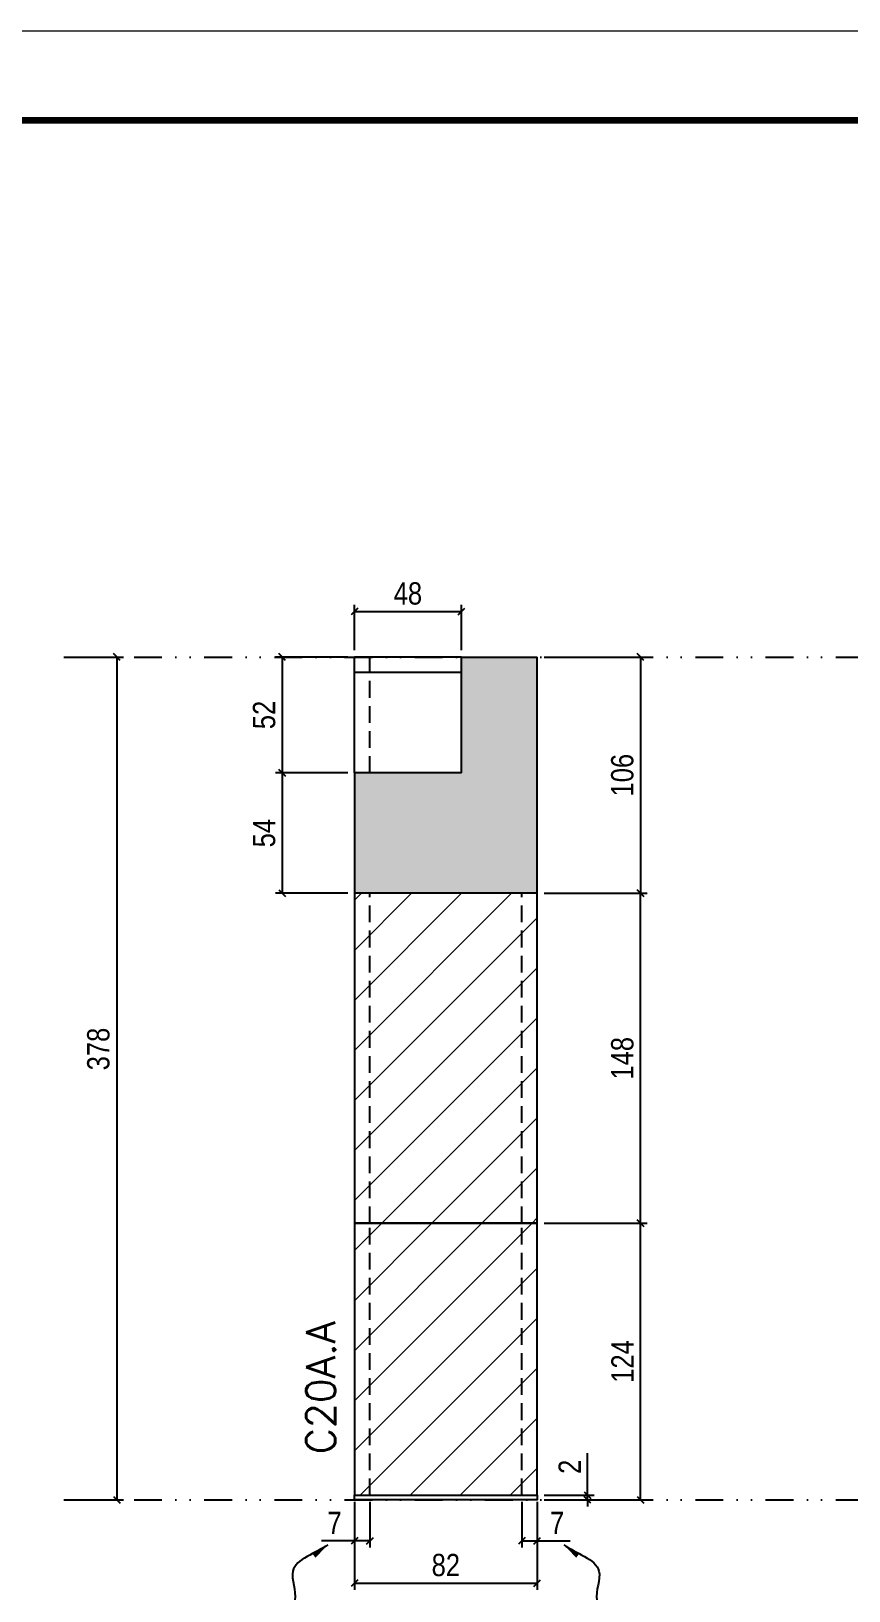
# Model space of a CAD drawing. Extents: x 2949 to 9203, y -16089 to 12527.
# Drawn here: x 5004 to 5371, y -807 to -108 of the extents above; entities that cross this region are included whole.
import ezdxf

# ---------------------------------------------------------------- set-up
doc = ezdxf.new("R2010")
doc.units = 0
for name, pattern in [('DASHED', [0.75, 0.5, -0.25]), ('DIVIDE2', [0.625, 0.25, -0.125, 0, -0.125, 0, -0.125]), ('HIDDEN', [0.375, 0.25, -0.125])]:
    doc.linetypes.add(name, pattern=pattern)
for name, color, linetype in [('COTA', 241, 'Continuous'), ('cotas', 4, 'Continuous'), ('Nível', 160, 'Continuous'), ('Painéis', 200, 'Continuous'), ('SARR_2.2x7', 40, 'Continuous'), ('Sarrafo de Pressão', 42, 'HIDDEN')]:
    doc.layers.add(name, color=color, linetype=linetype)
for name, color, linetype, lineweight in [('Folhas', 255, 'Continuous', 9), ('Hachura', 251, 'Continuous', 9), ('SARRAFO DE PRESSAO', 251, 'DASHED', 9), ('Texto Seção', 7, 'Continuous', 15)]:
    doc.layers.add(name, color=color, linetype=linetype, lineweight=lineweight)
doc.styles.add('COTA TECNICA', font='techl___.ttf', dxfattribs={"height": 10})
doc.styles.add('COTA TECNICA-50', font='techl___.ttf', dxfattribs={"height": 10})
doc.styles.add('REGUA-120', font='ROMANS.shx', dxfattribs={"height": 15})
doc.styles.get("Standard").update_dxf_attribs({"font": 'arial.ttf'})
doc.dimstyles.new('COTA PAINEL-50', dxfattribs={"dimtxt": 10, "dimasz": 3, "dimexe": 3, "dimexo": 3, "dimgap": 3, "dimtad": 1, "dimdec": 1, "dimzin": 12, "dimdsep": 46, "dimtxsty": 'COTA TECNICA-50', "dimblk1": 'OBLIQUE', "dimblk2": 'OBLIQUE', "dimsah": 1, "dimcen": 0.9, "dimclrd": 4, "dimclre": 4, "dimclrt": 240, "dimadec": 1, "dimazin": 3, "dimtfac": 1, "dimtdec": 1, "dimtmove": 0, "dimatfit": 3, "dimfxl": 1, "dimtolj": 1, "dimtzin": 12, "dimarcsym": 0})
doc.dimstyles.new('PAINEL', dxfattribs={"dimtxt": 10, "dimasz": 3, "dimexe": 3, "dimexo": 3, "dimgap": 3, "dimtad": 1, "dimdec": 1, "dimzin": 12, "dimdsep": 46, "dimtxsty": 'COTA TECNICA', "dimblk1": 'OBLIQUE', "dimblk2": 'OBLIQUE', "dimsah": 1, "dimcen": 0.9, "dimclrd": 4, "dimclre": 4, "dimclrt": 240, "dimadec": 1, "dimazin": 3, "dimtfac": 1, "dimtdec": 1, "dimtmove": 0, "dimatfit": 3, "dimfxl": 1, "dimtolj": 1, "dimtzin": 12, "dimarcsym": 0})
doc.dimstyles.get("Standard").update_dxf_attribs({"dimtxt": 0.18, "dimasz": 0.18, "dimexe": 0.18, "dimexo": 0.0625, "dimgap": 0.09, "dimtad": 0, "dimtih": 1, "dimtoh": 1, "dimdec": 4, "dimzin": 0, "dimdsep": 46, "dimtxsty": 'Standard', "dimcen": 0.09, "dimadec": 0, "dimazin": 0, "dimtfac": 1, "dimtdec": 4, "dimtofl": 0, "dimtmove": 0, "dimatfit": 3, "dimfxl": 1, "dimtolj": 1, "dimtzin": 0, "dimarcsym": 0})
pattern_1 = [(45, (0, 3445.725), (-11.22532, 11.22532), [])]

# ---------------------------------------------------------------- blocks, each defined once
blk = doc.blocks.new('9999999999')
at = {"layer": 'Folhas'}
blk.add_lwpolyline([(98138.98, 34190.21), (99623.98, 34190.21), (99623.98, 35240.21), (98138.98, 35240.21)], close=True, dxfattribs=at)
at = {"layer": 'Folhas', "color": 30, "const_width": 3}
blk.add_lwpolyline([(98213.98, 34230.21), (99583.98, 34230.21), (99583.98, 35200.21), (98213.98, 35200.21)], close=True, dxfattribs=at)
blk = doc.blocks.new('_Oblique')
at = {"color": 0, "linetype": 'ByBlock', "lineweight": -2}
blk.add_line((-0.5, -0.5), (0.5, 0.5), dxfattribs=at)
blk = doc.blocks.new('*D1447')
at = {"layer": 'cotas', "color": 4, "linetype": 'ByBlock', "lineweight": -2, "transparency": 16777216}
for p, q in [((5022.15, -388.31), (5045.87, -388.31)), ((5042.87, -388.31), (5042.87, -766.31)), ((5022.15, -766.31), (5045.87, -766.31))]:
    blk.add_line(p, q, dxfattribs=at)
at = {"layer": 'Defpoints', "color": 0, "linetype": 'ByBlock', "transparency": 16777216}
for p in [(5019.15, -388.31), (5019.15, -766.31), (5042.87, -766.31)]:
    blk.add_point(p, dxfattribs=at)
at = {"layer": 'cotas', "color": 4, "linetype": 'ByBlock', "lineweight": -2, "transparency": 16777216, "xscale": 3, "yscale": 3, "zscale": 3}
for p, rotation in [((5042.87, -388.31), 90), ((5042.87, -766.31), 270)]:
    blk.add_blockref('_Oblique', p, dxfattribs=dict(at, rotation=rotation))
at = {"layer": 'cotas', "color": 240, "linetype": 'ByBlock', "transparency": 16777216, "insert": (5034.62, -564.15), "char_height": 10, "attachment_point": 5, "rotation": 90, "style": 'COTA TECNICA'}
blk.add_mtext('\\A1;378', dxfattribs=at)
blk = doc.blocks.new('*D1428')
at = {"layer": 'COTA', "color": 4, "lineweight": -2, "transparency": 16777216}
for p, q in [((5149.35, -767.31), (5149.35, -806.76)), ((5231.35, -767.31), (5231.35, -806.76)), ((5149.35, -803.76), (5231.35, -803.76))]:
    blk.add_line(p, q, dxfattribs=at)
at = {"layer": 'Defpoints', "color": 0, "transparency": 16777216}
for p in [(5149.35, -764.31), (5231.35, -764.31), (5231.35, -803.76)]:
    blk.add_point(p, dxfattribs=at)
at = {"layer": 'COTA', "color": 4, "lineweight": -2, "transparency": 16777216, "xscale": 3, "yscale": 3, "zscale": 3, "rotation": 180}
blk.add_blockref('_Oblique', (5149.35, -803.76), dxfattribs=at)
at = {"layer": 'COTA', "color": 4, "lineweight": -2, "transparency": 16777216, "xscale": 3, "yscale": 3, "zscale": 3}
blk.add_blockref('_Oblique', (5231.35, -803.76), dxfattribs=at)
at = {"layer": 'COTA', "color": 240, "transparency": 16777216, "insert": (5190.35, -795.67), "char_height": 10, "attachment_point": 5, "style": 'COTA TECNICA'}
blk.add_mtext('\\A1;82', dxfattribs=at)
blk = doc.blocks.new('*D1429')
at = {"layer": 'COTA', "color": 4, "lineweight": -2, "transparency": 16777216}
for p, q in [((5234.35, -642.31), (5280.59, -642.31)), ((5277.59, -766.31), (5277.59, -642.31)), ((5234.35, -766.31), (5280.59, -766.31))]:
    blk.add_line(p, q, dxfattribs=at)
at = {"layer": 'Defpoints', "color": 0, "transparency": 16777216}
for p in [(5231.35, -642.31), (5277.59, -642.31), (5231.35, -766.31)]:
    blk.add_point(p, dxfattribs=at)
at = {"layer": 'COTA', "color": 4, "lineweight": -2, "transparency": 16777216, "xscale": 3, "yscale": 3, "zscale": 3}
for p, rotation in [((5277.59, -642.31), 90), ((5277.59, -766.31), 270)]:
    blk.add_blockref('_Oblique', p, dxfattribs=dict(at, rotation=rotation))
at = {"layer": 'COTA', "color": 240, "transparency": 16777216, "insert": (5269.52, -704.31), "char_height": 10, "attachment_point": 5, "rotation": 90, "style": 'COTA TECNICA-50'}
blk.add_mtext('\\A1;124', dxfattribs=at)
blk = doc.blocks.new('*D1430')
at = {"layer": 'COTA', "color": 4, "lineweight": -2, "transparency": 16777216}
for p, q in [((5253.88, -764.31), (5253.88, -745.51)), ((5234.35, -764.31), (5256.88, -764.31)), ((5234.35, -766.31), (5256.88, -766.31)), ((5253.88, -766.31), (5253.88, -764.31)), ((5253.88, -766.31), (5253.88, -769.31))]:
    blk.add_line(p, q, dxfattribs=at)
at = {"layer": 'Defpoints', "color": 0, "transparency": 16777216}
for p in [(5231.35, -764.31), (5231.35, -766.31), (5253.88, -766.31)]:
    blk.add_point(p, dxfattribs=at)
at = {"layer": 'COTA', "color": 4, "lineweight": -2, "transparency": 16777216, "xscale": 3, "yscale": 3, "zscale": 3}
for p, rotation in [((5253.88, -764.31), 270), ((5253.88, -766.31), 90)]:
    blk.add_blockref('_Oblique', p, dxfattribs=dict(at, rotation=rotation))
at = {"layer": 'COTA', "color": 240, "transparency": 16777216, "insert": (5245.88, -751.56), "char_height": 10, "attachment_point": 5, "rotation": 90, "style": 'COTA TECNICA-50'}
blk.add_mtext('\\A1;2', dxfattribs=at)
blk = doc.blocks.new('*D1431')
at = {"layer": 'COTA', "color": 4, "linetype": 'ByBlock', "lineweight": -2, "transparency": 16777216}
for p, q in [((5234.35, -494.31), (5280.59, -494.31)), ((5277.59, -642.31), (5277.59, -494.31)), ((5234.35, -642.31), (5280.59, -642.31))]:
    blk.add_line(p, q, dxfattribs=at)
at = {"layer": 'Defpoints', "color": 0, "linetype": 'ByBlock', "transparency": 16777216}
for p in [(5231.35, -494.31), (5277.59, -494.31), (5231.35, -642.31)]:
    blk.add_point(p, dxfattribs=at)
at = {"layer": 'COTA', "color": 4, "linetype": 'ByBlock', "lineweight": -2, "transparency": 16777216, "xscale": 3, "yscale": 3, "zscale": 3}
for p, rotation in [((5277.59, -494.31), 90), ((5277.59, -642.31), 270)]:
    blk.add_blockref('_Oblique', p, dxfattribs=dict(at, rotation=rotation))
at = {"layer": 'COTA', "color": 240, "linetype": 'ByBlock', "transparency": 16777216, "insert": (5269.5, -568.31), "char_height": 10, "attachment_point": 5, "rotation": 90, "style": 'COTA TECNICA'}
blk.add_mtext('\\A1;148', dxfattribs=at)
blk = doc.blocks.new('*D1442')
at = {"layer": 'COTA', "color": 4, "lineweight": -2, "transparency": 16777216}
for p, q in [((5149.35, -769.31), (5149.35, -787.82)), ((5156.35, -767.31), (5156.35, -787.82)), ((5149.35, -784.82), (5134.62, -784.82)), ((5156.35, -784.82), (5149.35, -784.82))]:
    blk.add_line(p, q, dxfattribs=at)
at = {"layer": 'Defpoints', "color": 0, "transparency": 16777216}
for p in [(5149.35, -766.31), (5156.35, -764.31), (5149.35, -784.82)]:
    blk.add_point(p, dxfattribs=at)
at = {"layer": 'COTA', "color": 4, "lineweight": -2, "transparency": 16777216, "xscale": 3, "yscale": 3, "zscale": 3, "rotation": 180}
blk.add_blockref('_Oblique', (5149.35, -784.82), dxfattribs=at)
at = {"layer": 'COTA', "color": 4, "lineweight": -2, "transparency": 16777216, "xscale": 3, "yscale": 3, "zscale": 3}
blk.add_blockref('_Oblique', (5156.35, -784.82), dxfattribs=at)
at = {"layer": 'COTA', "color": 240, "transparency": 16777216, "insert": (5140.49, -776.75), "char_height": 10, "attachment_point": 5, "style": 'COTA TECNICA-50'}
blk.add_mtext('\\A1;7', dxfattribs=at)
blk = doc.blocks.new('*D1443')
at = {"layer": 'COTA', "color": 4, "lineweight": -2, "transparency": 16777216}
for p, q in [((5224.35, -767.31), (5224.35, -787.82)), ((5231.35, -769.31), (5231.35, -787.82)), ((5224.35, -784.82), (5231.35, -784.82)), ((5231.35, -784.82), (5246.08, -784.82))]:
    blk.add_line(p, q, dxfattribs=at)
at = {"layer": 'Defpoints', "color": 0, "transparency": 16777216}
for p in [(5224.35, -764.31), (5231.35, -766.31), (5231.35, -784.82)]:
    blk.add_point(p, dxfattribs=at)
at = {"layer": 'COTA', "color": 4, "lineweight": -2, "transparency": 16777216, "xscale": 3, "yscale": 3, "zscale": 3, "rotation": 180}
blk.add_blockref('_Oblique', (5224.35, -784.82), dxfattribs=at)
at = {"layer": 'COTA', "color": 4, "lineweight": -2, "transparency": 16777216, "xscale": 3, "yscale": 3, "zscale": 3}
blk.add_blockref('_Oblique', (5231.35, -784.82), dxfattribs=at)
at = {"layer": 'COTA', "color": 240, "transparency": 16777216, "insert": (5240.22, -776.75), "char_height": 10, "attachment_point": 5, "style": 'COTA TECNICA-50'}
blk.add_mtext('\\A1;7', dxfattribs=at)
blk = doc.blocks.new('*D2923')
at = {"layer": 'COTA', "color": 4, "lineweight": -2, "transparency": 16777216}
for p, q in [((5234.35, -388.31), (5280.59, -388.31)), ((5277.59, -388.31), (5277.59, -494.31)), ((5234.35, -494.31), (5280.59, -494.31))]:
    blk.add_line(p, q, dxfattribs=at)
at = {"layer": 'Defpoints', "color": 0, "transparency": 16777216}
for p in [(5231.35, -388.31), (5231.35, -494.31), (5277.59, -494.31)]:
    blk.add_point(p, dxfattribs=at)
at = {"layer": 'COTA', "color": 4, "lineweight": -2, "transparency": 16777216, "xscale": 3, "yscale": 3, "zscale": 3}
for p, rotation in [((5277.59, -388.31), 90), ((5277.59, -494.31), 270)]:
    blk.add_blockref('_Oblique', p, dxfattribs=dict(at, rotation=rotation))
at = {"layer": 'COTA', "color": 240, "transparency": 16777216, "insert": (5269.49, -441.31), "char_height": 10, "attachment_point": 5, "rotation": 90, "style": 'COTA TECNICA-50'}
blk.add_mtext('\\A1;106', dxfattribs=at)
blk = doc.blocks.new('*D2924')
at = {"layer": 'COTA', "color": 4, "lineweight": -2, "transparency": 16777216}
for p, q in [((5146.35, -440.31), (5114.04, -440.31)), ((5117.04, -440.31), (5117.04, -494.31)), ((5146.35, -494.31), (5114.04, -494.31))]:
    blk.add_line(p, q, dxfattribs=at)
at = {"layer": 'Defpoints', "color": 0, "transparency": 16777216}
for p in [(5149.35, -440.31), (5117.04, -494.31), (5149.35, -494.31)]:
    blk.add_point(p, dxfattribs=at)
at = {"layer": 'COTA', "color": 4, "lineweight": -2, "transparency": 16777216, "xscale": 3, "yscale": 3, "zscale": 3}
for p, rotation in [((5117.04, -440.31), 90), ((5117.04, -494.31), 270)]:
    blk.add_blockref('_Oblique', p, dxfattribs=dict(at, rotation=rotation))
at = {"layer": 'COTA', "color": 240, "transparency": 16777216, "insert": (5108.93, -467.31), "char_height": 10, "attachment_point": 5, "rotation": 90, "style": 'COTA TECNICA-50'}
blk.add_mtext('\\A1;54', dxfattribs=at)
blk = doc.blocks.new('*D2925')
at = {"layer": 'COTA', "color": 4, "lineweight": -2, "transparency": 16777216}
for p, q in [((5146.35, -388.31), (5114.04, -388.31)), ((5117.04, -388.31), (5117.04, -440.31)), ((5146.35, -440.31), (5114.04, -440.31))]:
    blk.add_line(p, q, dxfattribs=at)
at = {"layer": 'Defpoints', "color": 0, "transparency": 16777216}
for p in [(5149.35, -388.31), (5117.04, -440.31), (5149.35, -440.31)]:
    blk.add_point(p, dxfattribs=at)
at = {"layer": 'COTA', "color": 4, "lineweight": -2, "transparency": 16777216, "xscale": 3, "yscale": 3, "zscale": 3}
for p, rotation in [((5117.04, -388.31), 90), ((5117.04, -440.31), 270)]:
    blk.add_blockref('_Oblique', p, dxfattribs=dict(at, rotation=rotation))
at = {"layer": 'COTA', "color": 240, "transparency": 16777216, "insert": (5108.93, -414.31), "char_height": 10, "attachment_point": 5, "rotation": 90, "style": 'COTA TECNICA-50'}
blk.add_mtext('\\A1;52', dxfattribs=at)
blk = doc.blocks.new('*D2929')
at = {"layer": 'COTA', "color": 4, "lineweight": -2, "transparency": 16777216}
for p, q in [((5149.35, -385.31), (5149.35, -364.96)), ((5149.35, -367.96), (5197.35, -367.96)), ((5197.35, -385.31), (5197.35, -364.96))]:
    blk.add_line(p, q, dxfattribs=at)
at = {"layer": 'Defpoints', "color": 0, "transparency": 16777216}
for p in [(5197.35, -367.96), (5149.35, -388.31), (5197.35, -388.31)]:
    blk.add_point(p, dxfattribs=at)
at = {"layer": 'COTA', "color": 4, "lineweight": -2, "transparency": 16777216, "xscale": 3, "yscale": 3, "zscale": 3, "rotation": 180}
blk.add_blockref('_Oblique', (5149.35, -367.96), dxfattribs=at)
at = {"layer": 'COTA', "color": 4, "lineweight": -2, "transparency": 16777216, "xscale": 3, "yscale": 3, "zscale": 3}
blk.add_blockref('_Oblique', (5197.35, -367.96), dxfattribs=at)
at = {"layer": 'COTA', "color": 240, "transparency": 16777216, "insert": (5173.35, -359.86), "char_height": 10, "attachment_point": 5, "style": 'COTA TECNICA-50'}
blk.add_mtext('\\A1;48', dxfattribs=at)

msp = doc.modelspace()

# ---------------------------------------------------------------- hatches: boundary and pattern name
at = {"layer": 'COTA', "linetype": 'ByBlock'}
h = msp.add_hatch(dxfattribs=at)
h.set_pattern_fill('AR-CONC', color=256, scale=0.03)
h.paths.add_polyline_path([(5197.35, -440.31), (5149.35, -440.31), (5149.35, -494.31), (5231.35, -494.31), (5231.35, -388.31), (5197.35, -388.31)])
at = {"layer": 'Hachura', "linetype": 'ByBlock'}
h = msp.add_hatch(dxfattribs=at)
h.set_pattern_fill('ANSI31', color=256, scale=5)
h.set_pattern_definition(pattern_1)
h.paths.add_polyline_path([(5231.35, -494.31), (5149.35, -494.31), (5149.35, -642.31), (5231.35, -642.31)])
h = msp.add_hatch(dxfattribs=at)
h.set_pattern_fill('ANSI31', color=256, scale=5)
h.set_pattern_definition(pattern_1)
h.paths.add_polyline_path([(5231.35, -642.31), (5149.35, -642.31), (5149.35, -764.31), (5231.35, -764.31)])

# ---------------------------------------------------------------- linework, layer by layer
at = {"layer": 'COTA', "linetype": 'ByBlock'}
for p, q in [((5197.35, -388.31), (5231.35, -388.31)), ((5231.35, -494.31), (5231.35, -388.31)), ((5149.35, -440.31), (5149.35, -494.31))]:
    msp.add_line(p, q, dxfattribs=at)
at = {"layer": 'Nível', "color": 4, "linetype": 'DIVIDE2', "ltscale": 50}
for p, q in [((5019.15, -388.31), (5979.03, -388.31)), ((5019.15, -766.31), (5979.03, -766.31))]:
    msp.add_line(p, q, dxfattribs=at)
at = {"layer": 'Painéis'}
for p, q in [((5197.35, -388.31), (5149.35, -388.31)), ((5149.35, -440.31), (5149.35, -388.31)), ((5197.35, -440.31), (5197.35, -388.31)), ((5197.35, -440.31), (5149.35, -440.31)), ((5231.35, -494.31), (5149.35, -494.31))]:
    msp.add_line(p, q, dxfattribs=at)
for points in [[(5149.35, -642.31), (5231.35, -642.31), (5231.35, -494.31), (5149.35, -494.31)], [(5149.35, -764.31), (5231.35, -764.31), (5231.35, -642.31), (5149.35, -642.31)], [(5149.35, -764.31), (5231.35, -764.31), (5231.35, -766.31), (5149.35, -766.31)]]:
    msp.add_lwpolyline(points, close=True, dxfattribs=at)
at = {"layer": 'SARR_2.2x7'}
msp.add_line((5197.35, -395.31), (5149.35, -395.31), dxfattribs=at)
at = {"layer": 'Sarrafo de Pressão', "ltscale": 30}
for p, q in [((5156.35, -440.31), (5156.35, -388.31)), ((5156.35, -642.31), (5156.35, -494.31)), ((5224.35, -642.31), (5224.35, -494.31)), ((5156.35, -764.31), (5156.35, -642.31)), ((5224.35, -764.31), (5224.35, -642.31))]:
    msp.add_line(p, q, dxfattribs=at)

# ---------------------------------------------------------------- block references
at = {"layer": 'SARRAFO DE PRESSAO', "color": 6, "linetype": 'ByBlock'}
msp.add_blockref('9999999999', (-93591.44, -35347.8), dxfattribs=at)

# ---------------------------------------------------------------- texts
at = {"layer": 'Texto Seção', "insert": (5140.8, -745.84), "char_height": 13, "width": 285.3299, "attachment_point": 7, "rotation": 90, "style": 'REGUA-120'}
msp.add_mtext('C20A.A', dxfattribs=at)

# ---------------------------------------------------------------- dimensions: what is measured, and where the dimension line sits
at = {"layer": 'COTA'}
for base, p1, p2, picture, middle in [((5197.35, -367.96), (5149.35, -388.31), (5197.35, -388.31), '*D2929', (5173.35, -359.86)), ((5231.35, -784.82), (5224.35, -764.31), (5231.35, -766.31), '*D1443', (5240.22, -776.75))]:
    dim = msp.add_linear_dim(base=base, p1=p1, p2=p2, dimstyle='COTA PAINEL-50', dxfattribs=at)
    dim.commit()
    dim.dimension.update_dxf_attribs({"geometry": picture, "text_midpoint": middle})
for base, p1, p2, angle, picture, middle in [((5117.04, -440.31), (5149.35, -388.31), (5149.35, -440.31), 90, '*D2925', (5108.93, -414.31)), ((5277.59, -494.31), (5231.35, -388.31), (5231.35, -494.31), 90, '*D2923', (5269.49, -441.31)), ((5117.04, -494.31), (5149.35, -440.31), (5149.35, -494.31), 90, '*D2924', (5108.93, -467.31)), ((5277.59, -642.31), (5231.35, -766.31), (5231.35, -642.31), 90, '*D1429', (5269.52, -704.31)), ((5149.35, -784.82), (5156.35, -764.31), (5149.35, -766.31), 180, '*D1442', (5140.49, -776.75))]:
    dim = msp.add_linear_dim(base=base, p1=p1, p2=p2, angle=angle, dimstyle='COTA PAINEL-50', dxfattribs=at)
    dim.commit()
    dim.dimension.update_dxf_attribs({"geometry": picture, "text_midpoint": middle})
at = {"layer": 'COTA', "linetype": 'ByBlock'}
dim = msp.add_linear_dim(base=(5277.59, -494.31), p1=(5231.35, -642.31), p2=(5231.35, -494.31), angle=90, dimstyle='PAINEL', override={"dimtmove": 1}, dxfattribs=at)
dim.commit()
dim.dimension.update_dxf_attribs({"geometry": '*D1431', "text_midpoint": (5269.5, -568.31)})
at = {"layer": 'COTA'}
dim = msp.add_linear_dim(base=(5253.88, -766.31), p1=(5231.35, -764.31), p2=(5231.35, -766.31), angle=90, dimstyle='COTA PAINEL-50', dxfattribs=at)
dim.commit()
dim.dimension.update_dxf_attribs({"geometry": '*D1430', "text_midpoint": (5253.88, -751.56), "dimtype": 160})
dim = msp.add_linear_dim(base=(5231.35, -803.76), p1=(5149.35, -764.31), p2=(5231.35, -764.31), dimstyle='PAINEL', override={"dimarcsym": 2}, dxfattribs=at)
dim.commit()
dim.dimension.update_dxf_attribs({"geometry": '*D1428', "text_midpoint": (5190.35, -795.67)})
at = {"layer": 'cotas', "linetype": 'ByBlock'}
dim = msp.add_linear_dim(base=(5042.87, -766.31), p1=(5019.15, -388.31), p2=(5019.15, -766.31), angle=90, dimstyle='PAINEL', dxfattribs=at)
dim.commit()
dim.dimension.update_dxf_attribs({"geometry": '*D1447', "text_midpoint": (5042.87, -564.15), "dimtype": 160})

# ---------------------------------------------------------------- leaders
at = {"layer": 'COTA', "path_type": 1}
for points in [[(5137.52, -786.49), (5121.74, -798.32), (5122.66, -811.33), (5117.11, -821.11)], [(5243.18, -786.49), (5258.97, -798.32), (5258.04, -811.33), (5263.59, -821.11)]]:
    msp.add_leader(points, dimstyle='Standard', override={"dimasz": 8}, dxfattribs=at)

doc.saveas('drawing.dxf')
